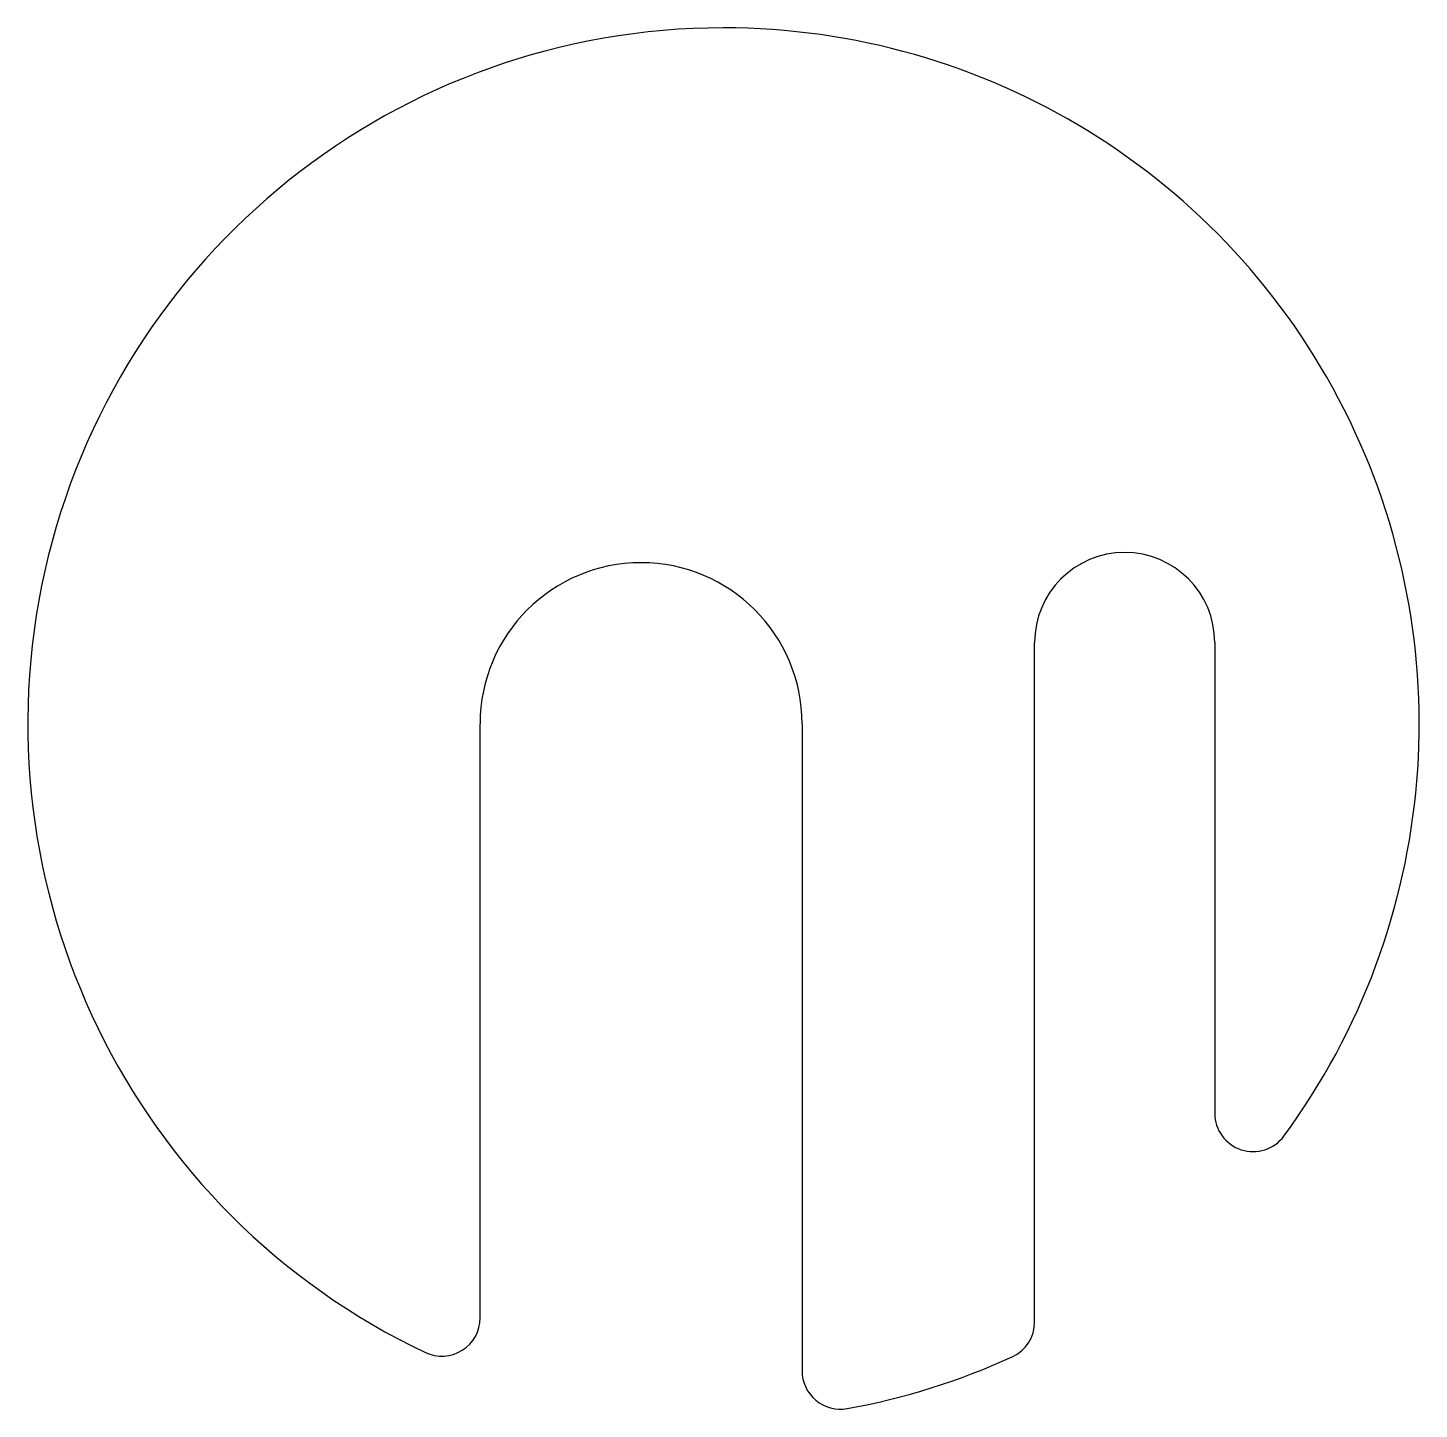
# Model space of a CAD drawing. Header units: millimetres. Extents: x -24 to 30.5, y -26.8 to 27.2.
import ezdxf

# ---------------------------------------------------------------- set-up
doc = ezdxf.new("R2010")
doc.units = ezdxf.units.MM

msp = doc.modelspace()

# ---------------------------------------------------------------- linework, layer by layer
for p, q in [((15.4, -23.406), (15.4, 3.175)), ((22.45, 3.175), (22.45, -15.24)), ((-6.3, -23.243), (-6.3, 0)), ((6.3, 0), (6.3, -25.315))]:
    msp.add_line(p, q)
for centre, radius, start, end in [((3.225, 0), 27.225, 90, 244.6231), ((3.225, 0), 27.225, -36.3282, 90), ((18.925, 3.175), 3.525, 0, 180), ((0, 0), 6.3, 0, 180), ((23.95, -15.24), 1.5, 180, 323.6718), ((-7.8, -23.243), 1.5, -115.3769, 0), ((13.9, -23.406), 1.5, -65.4828, 0), ((3.225, 0), 27.225, -79.7559, -65.4828), ((7.8, -25.315), 1.5, 180, 280.2441)]:
    msp.add_arc(centre, radius, start, end)

doc.saveas('drawing.dxf')
